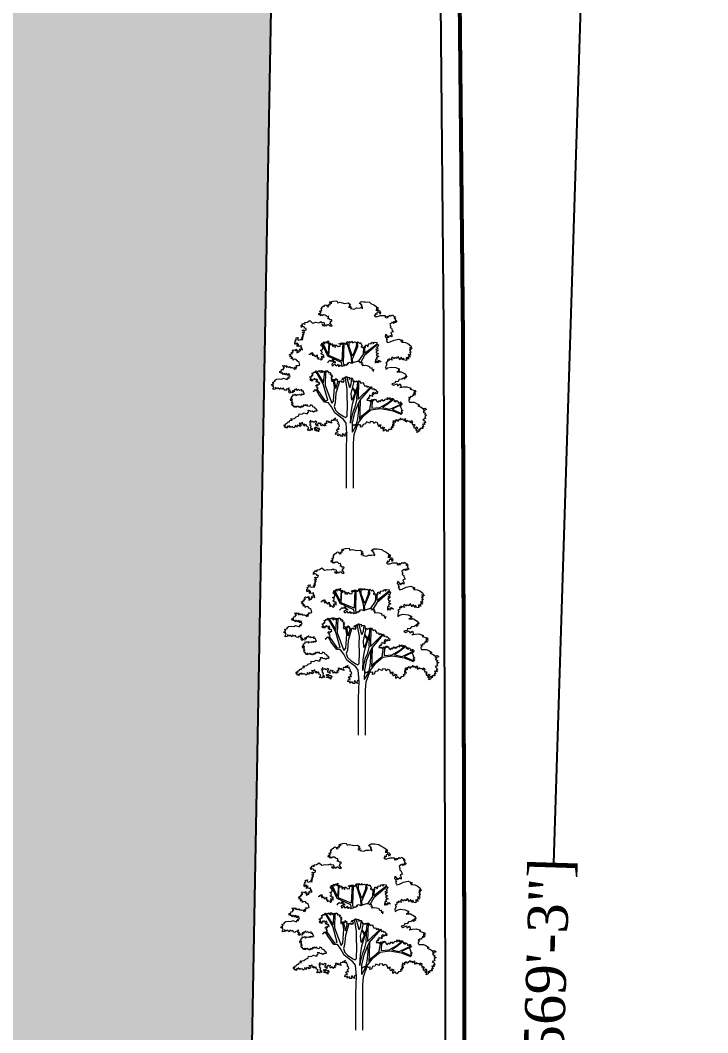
# Model space of a CAD drawing. Header units: metres. Extents: x 420822 to 421453, y 1458172 to 1458620.
# Drawn here: x 421357.55 to 421370.42, y 1458329.35 to 1458348.29 of the extents above; entities that cross this region are included whole.
import ezdxf

# ---------------------------------------------------------------- set-up
doc = ezdxf.new("R2010")
doc.units = ezdxf.units.M
doc.header["$MEASUREMENT"] = 0
doc.header["$PDMODE"] = 3
doc.header["$PDSIZE"] = 0.25
doc.layers.get('0').update_dxf_attribs({"linetype": 'CONTINUOUS'})
doc.layers.get('Defpoints').update_dxf_attribs({"linetype": 'CONTINUOUS'})
for name, color, linetype in [('BOUNDARY', 7, 'CONTINUOUS'), ('BUILDING', 230, 'CONTINUOUS'), ('DIM', 8, 'CONTINUOUS'), ('TREE', 3, 'CONTINUOUS')]:
    doc.layers.add(name, color=color, linetype=linetype)
doc.styles.add('ROMANTICITALIC', font='romantic.ttf')
doc.dimstyles.new('ROCKFORT', dxfattribs={"dimtxt": 0.75, "dimasz": 1, "dimexe": 0.3, "dimexo": 0.375, "dimgap": 0.1, "dimtad": 0, "dimdec": 3, "dimzin": 0, "dimdsep": 46, "dimtxsty": 'ROMANTICITALIC', "dimcen": 0.09, "dimclrd": 8, "dimclre": 8, "dimclrt": 5, "dimadec": 0, "dimazin": 0, "dimtfac": 1, "dimtdec": 3, "dimtofl": 0, "dimtmove": 1, "dimatfit": 2, "dimfxl": 1, "dimtolj": 1, "dimtzin": 0, "dimarcsym": 0})

# ---------------------------------------------------------------- blocks, each defined once
blk = doc.blocks.new('nt1')
at = {"lineweight": 9}
for p, q in [((-0.547, 4.56), (-0.515, 4.572)), ((-0.547, 4.54), (-0.547, 4.56)), ((-0.515, 4.572), (-0.492, 4.555)), ((-0.492, 4.555), (-0.478, 4.522)), ((-0.457, 4.567), (-0.401, 4.575)), ((-0.436, 4.532), (-0.457, 4.567)), ((-0.429, 4.597), (-0.366, 4.614)), ((-0.401, 4.575), (-0.429, 4.597)), ((-0.418, 4.635), (-0.327, 4.662)), ((-0.366, 4.614), (-0.418, 4.635)), ((-0.327, 4.662), (-0.236, 4.666)), ((-0.236, 4.666), (-0.218, 4.618)), ((-0.218, 4.618), (-0.158, 4.635)), ((-0.158, 4.635), (-0.046, 4.606)), ((-0.046, 4.606), (0.042, 4.618)), ((0.042, 4.618), (0.105, 4.575)), ((0.105, 4.575), (0.067, 4.55)), ((0.067, 4.55), (0.112, 4.532)), ((0.317, 4.604), (0.351, 4.636)), ((0.371, 4.594), (0.317, 4.604)), ((0.349, 4.577), (0.371, 4.594)), ((0.392, 4.549), (0.349, 4.577)), ((0.351, 4.636), (0.382, 4.653)), ((0.371, 4.54), (0.392, 4.549)), ((0.382, 4.653), (0.424, 4.648)), ((0.424, 4.648), (0.464, 4.648)), ((0.464, 4.648), (0.577, 4.636)), ((0.577, 4.636), (0.605, 4.606)), ((0.605, 4.606), (0.686, 4.571)), ((0.686, 4.571), (0.746, 4.524)), ((-0.686, 4.318), (-0.678, 4.365)), ((-0.644, 4.34), (-0.686, 4.318)), ((-0.678, 4.365), (-0.638, 4.367)), ((-0.66, 4.402), (-0.652, 4.429)), ((-0.642, 4.39), (-0.66, 4.402)), ((-0.652, 4.429), (-0.614, 4.424)), ((-0.644, 4.291), (-0.644, 4.34)), ((-0.614, 4.318), (-0.644, 4.291)), ((-0.638, 4.367), (-0.642, 4.39)), ((-0.634, 4.478), (-0.598, 4.495)), ((-0.624, 4.451), (-0.634, 4.478)), ((-0.624, 4.505), (-0.581, 4.537)), ((-0.598, 4.495), (-0.624, 4.505)), ((-0.614, 4.424), (-0.624, 4.451)), ((-0.603, 4.291), (-0.614, 4.318)), ((-0.573, 4.318), (-0.603, 4.291)), ((-0.581, 4.537), (-0.547, 4.54)), ((-0.529, 4.315), (-0.573, 4.318)), ((-0.499, 4.296), (-0.529, 4.315)), ((-0.492, 4.274), (-0.499, 4.296)), ((-0.478, 4.522), (-0.436, 4.532)), ((0.112, 4.532), (0.053, 4.511)), ((0.053, 4.511), (0.133, 4.494)), ((0.133, 4.494), (0.105, 4.481)), ((0.105, 4.481), (0.197, 4.464)), ((0.197, 4.464), (0.249, 4.494)), ((0.249, 4.494), (0.323, 4.49)), ((0.323, 4.49), (0.369, 4.503)), ((0.369, 4.503), (0.398, 4.473)), ((0.402, 4.51), (0.371, 4.54)), ((0.398, 4.473), (0.402, 4.51)), ((0.721, 4.308), (0.696, 4.305)), ((0.696, 4.305), (0.721, 4.279)), ((0.755, 4.33), (0.715, 4.343)), ((0.715, 4.343), (0.721, 4.308)), ((0.791, 4.455), (0.732, 4.439)), ((0.732, 4.439), (0.822, 4.426)), ((0.802, 4.486), (0.738, 4.477)), ((0.738, 4.477), (0.791, 4.455)), ((0.746, 4.524), (0.802, 4.486)), ((0.761, 4.37), (0.755, 4.33)), ((0.793, 4.397), (0.761, 4.37)), ((0.777, 4.279), (0.854, 4.305)), ((0.826, 4.37), (0.793, 4.397)), ((0.822, 4.426), (0.854, 4.378)), ((0.84, 4.339), (0.826, 4.37)), ((0.854, 4.378), (0.84, 4.339)), ((0.854, 4.305), (0.957, 4.305)), ((0.957, 4.305), (0.992, 4.279)), ((1.064, 4.286), (1.086, 4.313)), ((1.086, 4.313), (1.11, 4.293)), ((1.11, 4.293), (1.157, 4.32)), ((1.157, 4.32), (1.165, 4.298)), ((1.165, 4.298), (1.225, 4.259)), ((-1.127, 4.059), (-1.096, 4.066)), ((-1.122, 4.007), (-1.127, 4.059)), ((-1.1, 4.093), (-1.07, 4.108)), ((-1.096, 4.066), (-1.1, 4.093)), ((-1.07, 4.108), (-1.058, 4.084)), ((-1.058, 4.084), (-1.028, 4.103)), ((-1.034, 4.125), (-0.977, 4.138)), ((-1.028, 4.103), (-1.034, 4.125)), ((-0.977, 4.138), (-0.914, 4.18)), ((-0.914, 4.18), (-0.847, 4.116)), ((-0.847, 4.116), (-0.766, 4.134)), ((-0.766, 4.134), (-0.685, 4.124)), ((-0.685, 4.124), (-0.629, 4.155)), ((-0.629, 4.155), (-0.629, 4.124)), ((-0.629, 4.124), (-0.563, 4.134)), ((-0.555, 4.066), (-0.602, 4.076)), ((-0.602, 4.076), (-0.586, 4.054)), ((-0.586, 4.054), (-0.549, 4.044)), ((-0.563, 4.134), (-0.543, 4.089)), ((-0.543, 4.089), (-0.555, 4.066)), ((-0.549, 4.044), (-0.519, 4.066)), ((-0.519, 4.066), (-0.493, 4.044)), ((-0.493, 4.044), (-0.472, 4.076)), ((-0.448, 4.283), (-0.492, 4.274)), ((-0.472, 4.076), (-0.446, 4.076)), ((-0.462, 4.219), (-0.446, 4.251)), ((-0.422, 4.219), (-0.462, 4.219)), ((-0.446, 4.251), (-0.448, 4.283)), ((-0.446, 4.076), (-0.408, 4.047)), ((-0.412, 4.197), (-0.422, 4.219)), ((-0.418, 4.101), (-0.388, 4.138)), ((-0.378, 4.078), (-0.418, 4.101)), ((-0.371, 4.192), (-0.412, 4.197)), ((-0.408, 4.145), (-0.355, 4.167)), ((-0.388, 4.138), (-0.408, 4.145)), ((-0.408, 4.047), (-0.355, 4.042)), ((-0.355, 4.042), (-0.378, 4.078)), ((-0.355, 4.167), (-0.371, 4.192)), ((0.721, 4.279), (0.777, 4.279)), ((0.992, 4.279), (0.957, 4.263)), ((0.957, 4.263), (1.002, 4.249)), ((1.002, 4.249), (1.05, 4.264)), ((1.014, 4.281), (1.064, 4.286)), ((1.05, 4.264), (1.014, 4.281)), ((1.106, 4.108), (1.08, 4.099)), ((1.08, 4.099), (1.09, 4.059)), ((1.09, 4.059), (1.11, 4.044)), ((1.11, 4.044), (1.09, 4.022)), ((1.137, 4.135), (1.106, 4.108)), ((1.173, 4.108), (1.137, 4.135)), ((1.213, 4.118), (1.167, 4.143)), ((1.167, 4.143), (1.173, 4.108)), ((1.225, 4.259), (1.181, 4.244)), ((1.181, 4.244), (1.236, 4.224)), ((1.225, 4.135), (1.207, 4.158)), ((1.207, 4.158), (1.213, 4.118)), ((1.236, 4.224), (1.209, 4.202)), ((1.209, 4.202), (1.236, 4.18)), ((1.256, 4.14), (1.225, 4.135)), ((1.236, 4.18), (1.256, 4.14)), ((-1.102, 4.039), (-1.122, 4.007)), ((-1.106, 3.785), (-1.07, 3.79)), ((-1.064, 4.017), (-1.102, 4.039)), ((-1.1, 3.928), (-1.07, 3.946)), ((-1.058, 3.913), (-1.1, 3.928)), ((-1.054, 3.839), (-1.1, 3.884)), ((-1.1, 3.884), (-1.048, 3.881)), ((-1.094, 3.827), (-1.054, 3.839)), ((-1.07, 3.79), (-1.094, 3.827)), ((-1.07, 3.946), (-1.04, 3.933)), ((-1.044, 4.012), (-1.064, 4.017)), ((-1.048, 3.881), (-1.058, 3.913)), ((-1.044, 3.985), (-1.044, 4.012)), ((-1.001, 3.982), (-1.044, 3.985)), ((-1.04, 3.933), (-1.008, 3.95)), ((-1.008, 3.95), (-1.001, 3.982)), ((0.973, 3.833), (0.967, 3.783)), ((1, 3.825), (0.973, 3.833)), ((1.052, 3.749), (1, 3.825)), ((1.129, 3.771), (1.088, 3.81)), ((1.088, 3.81), (1.098, 3.778)), ((1.09, 4.022), (1.096, 4.005)), ((1.096, 4.005), (1.126, 3.988)), ((1.165, 3.892), (1.106, 3.879)), ((1.106, 3.879), (1.114, 3.852)), ((1.114, 3.852), (1.133, 3.82)), ((1.126, 3.988), (1.131, 3.961)), ((1.133, 3.82), (1.129, 3.771)), ((1.131, 3.961), (1.145, 3.929)), ((1.145, 3.929), (1.165, 3.892)), ((-1.29, 3.603), (-1.288, 3.647)), ((-1.274, 3.58), (-1.29, 3.603)), ((-1.288, 3.687), (-1.252, 3.692)), ((-1.264, 3.665), (-1.288, 3.687)), ((-1.288, 3.647), (-1.264, 3.665)), ((-1.262, 3.608), (-1.274, 3.58)), ((-1.216, 3.608), (-1.262, 3.608)), ((-1.254, 3.746), (-1.205, 3.751)), ((-1.252, 3.692), (-1.254, 3.746)), ((-1.238, 3.583), (-1.216, 3.608)), ((-1.189, 3.583), (-1.238, 3.583)), ((-1.226, 3.566), (-1.189, 3.583)), ((-1.226, 3.534), (-1.226, 3.566)), ((-1.208, 3.556), (-1.226, 3.534)), ((-1.205, 3.751), (-1.221, 3.709)), ((-1.221, 3.709), (-1.183, 3.692)), ((-1.175, 3.534), (-1.208, 3.556)), ((-1.183, 3.692), (-1.143, 3.707)), ((-1.127, 3.556), (-1.175, 3.534)), ((-1.143, 3.707), (-1.09, 3.701)), ((-1.137, 3.526), (-1.127, 3.556)), ((-1.09, 3.701), (-1.129, 3.746)), ((-1.129, 3.746), (-1.076, 3.746)), ((-1.076, 3.746), (-1.106, 3.785)), ((-0.634, 3.545), (-0.627, 3.568)), ((-0.6, 3.527), (-0.634, 3.545)), ((-0.627, 3.568), (-0.596, 3.613)), ((-0.462, 3.286), (-0.605, 3.597)), ((-0.596, 3.613), (-0.572, 3.618)), ((-0.454, 3.34), (-0.581, 3.605)), ((-0.572, 3.618), (-0.551, 3.647)), ((-0.551, 3.647), (-0.545, 3.597)), ((-0.545, 3.597), (-0.514, 3.654)), ((-0.514, 3.654), (-0.486, 3.613)), ((-0.486, 3.613), (-0.448, 3.672)), ((-0.448, 3.672), (-0.458, 3.602)), ((-0.458, 3.602), (-0.431, 3.602)), ((-0.435, 3.619), (-0.454, 3.34)), ((-0.435, 3.307), (-0.415, 3.604)), ((-0.431, 3.602), (-0.403, 3.618)), ((-0.403, 3.618), (-0.403, 3.568)), ((-0.403, 3.568), (-0.359, 3.584)), ((-0.359, 3.584), (-0.353, 3.607)), ((-0.353, 3.607), (-0.336, 3.522)), ((-0.336, 3.522), (-0.308, 3.579)), ((-0.308, 3.579), (-0.281, 3.509)), ((-0.281, 3.509), (-0.26, 3.574)), ((-0.26, 3.574), (-0.208, 3.532)), ((-0.208, 3.532), (-0.158, 3.538)), ((-0.186, 3.597), (-0.12, 3.618)), ((-0.149, 3.589), (-0.186, 3.597)), ((-0.158, 3.538), (-0.149, 3.589)), ((-0.122, 3.579), (-0.084, 3.625)), ((-0.12, 3.618), (-0.122, 3.579)), ((-0.09, 3.619), (-0.112, 3.168)), ((-0.084, 3.625), (-0.05, 3.613)), ((-0.071, 3.126), (-0.057, 3.604)), ((-0.05, 3.613), (-0.017, 3.584)), ((-0.017, 3.584), (0.011, 3.649)), ((0.011, 3.649), (0.039, 3.649)), ((0.127, 3.265), (0.013, 3.637)), ((0.039, 3.649), (0.05, 3.631)), ((0.05, 3.631), (0.077, 3.659)), ((0.065, 3.522), (0.065, 3.64)), ((0.077, 3.659), (0.102, 3.631)), ((0.102, 3.631), (0.147, 3.665)), ((0.147, 3.665), (0.153, 3.625)), ((0.153, 3.625), (0.215, 3.647)), ((0.215, 3.647), (0.246, 3.623)), ((0.252, 3.624), (0.241, 3.522)), ((0.246, 3.623), (0.283, 3.644)), ((0.285, 3.533), (0.276, 3.637)), ((0.283, 3.644), (0.324, 3.605)), ((0.324, 3.605), (0.352, 3.628)), ((0.352, 3.628), (0.394, 3.54)), ((0.394, 3.54), (0.363, 3.525)), ((0.452, 3.362), (0.767, 3.6)), ((0.783, 3.588), (0.452, 3.307)), ((0.479, 3.507), (0.477, 3.566)), ((0.477, 3.566), (0.511, 3.566)), ((0.511, 3.566), (0.532, 3.525)), ((0.532, 3.525), (0.555, 3.605)), ((0.555, 3.605), (0.615, 3.595)), ((0.615, 3.595), (0.619, 3.618)), ((0.619, 3.618), (0.65, 3.638)), ((0.65, 3.638), (0.671, 3.595)), ((0.671, 3.595), (0.701, 3.638)), ((0.701, 3.638), (0.76, 3.628)), ((0.76, 3.628), (0.76, 3.595)), ((0.76, 3.595), (0.799, 3.572)), ((0.799, 3.572), (0.777, 3.512)), ((0.967, 3.783), (1.004, 3.744)), ((1.004, 3.744), (0.988, 3.739)), ((0.988, 3.739), (1.019, 3.7)), ((1.019, 3.7), (0.988, 3.691)), ((0.988, 3.691), (1.027, 3.631)), ((1.027, 3.631), (1.09, 3.644)), ((1.098, 3.778), (1.052, 3.788)), ((1.052, 3.788), (1.052, 3.749)), ((1.09, 3.644), (1.188, 3.691)), ((1.188, 3.691), (1.307, 3.717)), ((1.307, 3.717), (1.406, 3.679)), ((1.406, 3.679), (1.353, 3.67)), ((1.353, 3.67), (1.406, 3.653)), ((1.406, 3.653), (1.371, 3.64)), ((1.371, 3.64), (1.473, 3.631)), ((1.473, 3.631), (1.529, 3.601)), ((1.529, 3.601), (1.607, 3.545)), ((1.607, 3.545), (1.635, 3.477)), ((-1.429, 3.319), (-1.347, 3.359)), ((-1.389, 3.309), (-1.429, 3.319)), ((-1.419, 3.27), (-1.389, 3.309)), ((-1.389, 3.364), (-1.321, 3.406)), ((-1.347, 3.359), (-1.389, 3.364)), ((-1.353, 3.418), (-1.327, 3.45)), ((-1.321, 3.406), (-1.353, 3.418)), ((-1.327, 3.45), (-1.288, 3.435)), ((-1.288, 3.435), (-1.244, 3.462)), ((-1.244, 3.462), (-1.258, 3.418)), ((-1.258, 3.418), (-1.216, 3.428)), ((-1.216, 3.428), (-1.238, 3.373)), ((-1.238, 3.373), (-1.175, 3.395)), ((-1.139, 3.433), (-1.175, 3.462)), ((-1.175, 3.462), (-1.113, 3.457)), ((-1.175, 3.395), (-1.169, 3.433)), ((-1.169, 3.433), (-1.139, 3.433)), ((-1.117, 3.526), (-1.137, 3.526)), ((-1.133, 3.489), (-1.117, 3.526)), ((-1.1, 3.489), (-1.133, 3.489)), ((-1.113, 3.457), (-1.092, 3.44)), ((-1.092, 3.44), (-1.1, 3.489)), ((-0.941, 3.341), (-0.907, 3.334)), ((-0.907, 3.334), (-0.896, 3.367)), ((-0.896, 3.367), (-0.873, 3.346)), ((-0.873, 3.346), (-0.856, 3.391)), ((-0.837, 3.352), (-0.858, 3.313)), ((-0.858, 3.313), (-0.824, 3.308)), ((-0.856, 3.391), (-0.837, 3.352)), ((-0.824, 3.308), (-0.807, 3.334)), ((-0.807, 3.334), (-0.79, 3.285)), ((-0.79, 3.285), (-0.769, 3.282)), ((-0.769, 3.282), (-0.731, 3.323)), ((-0.731, 3.323), (-0.727, 3.282)), ((-0.648, 3.434), (-0.6, 3.452)), ((-0.611, 3.414), (-0.648, 3.434)), ((-0.638, 3.357), (-0.607, 3.373)), ((-0.6, 3.323), (-0.638, 3.357)), ((-0.607, 3.373), (-0.611, 3.414)), ((-0.59, 3.481), (-0.6, 3.527)), ((-0.6, 3.452), (-0.59, 3.481)), ((-0.562, 3.318), (-0.6, 3.323)), ((-0.562, 3.248), (-0.562, 3.318)), ((-0.12, 3.128), (-0.462, 3.286)), ((-0.112, 3.168), (-0.435, 3.307)), ((0.153, 3.286), (0.065, 3.522)), ((0.149, 3.22), (0.285, 3.533)), ((0.241, 3.522), (0.153, 3.286)), ((0.297, 3.151), (0.426, 3.34)), ((0.452, 3.307), (0.35, 3.126)), ((0.363, 3.525), (0.422, 3.497)), ((0.422, 3.497), (0.445, 3.53)), ((0.426, 3.34), (0.436, 3.517)), ((0.445, 3.53), (0.479, 3.507)), ((0.455, 3.517), (0.452, 3.362)), ((0.786, 3.473), (0.727, 3.455)), ((0.727, 3.455), (0.788, 3.434)), ((0.788, 3.434), (0.731, 3.398)), ((0.731, 3.398), (0.758, 3.364)), ((0.799, 3.357), (0.743, 3.326)), ((0.743, 3.326), (0.76, 3.305)), ((0.777, 3.512), (0.747, 3.512)), ((0.747, 3.512), (0.786, 3.473)), ((0.758, 3.364), (0.799, 3.357)), ((0.76, 3.305), (0.809, 3.282)), ((1.599, 3.313), (1.543, 3.331)), ((1.543, 3.331), (1.592, 3.267)), ((1.61, 3.447), (1.572, 3.455)), ((1.572, 3.455), (1.61, 3.378)), ((1.61, 3.378), (1.578, 3.387)), ((1.578, 3.387), (1.599, 3.313)), ((1.635, 3.477), (1.582, 3.503)), ((1.582, 3.503), (1.61, 3.447)), ((-1.595, 3.045), (-1.547, 3.058)), ((-1.569, 3.036), (-1.595, 3.045)), ((-1.547, 2.996), (-1.569, 3.036)), ((-1.547, 3.058), (-1.52, 3.031)), ((-1.52, 3.031), (-1.496, 3.055)), ((-1.496, 3.055), (-1.496, 3.008)), ((-1.363, 3.28), (-1.419, 3.27)), ((-1.379, 3.223), (-1.363, 3.28)), ((-1.337, 3.245), (-1.379, 3.223)), ((-1.331, 3.186), (-1.337, 3.245)), ((-1.311, 3.206), (-1.331, 3.186)), ((-1.262, 3.213), (-1.311, 3.206)), ((-1.232, 3.174), (-1.262, 3.213)), ((-1.24, 3.023), (-1.25, 3.055)), ((-1.25, 3.055), (-1.199, 3.053)), ((-1.179, 3.134), (-1.232, 3.174)), ((-1.199, 3.053), (-1.165, 3.065)), ((-1.165, 3.065), (-1.179, 3.134)), ((-0.727, 3.282), (-0.735, 3.256)), ((-0.735, 3.256), (-0.693, 3.253)), ((-0.693, 3.253), (-0.714, 3.215)), ((-0.714, 3.215), (-0.655, 3.225)), ((-0.655, 3.225), (-0.632, 3.187)), ((-0.634, 3.248), (-0.6, 3.256)), ((-0.6, 3.22), (-0.634, 3.248)), ((-0.632, 3.187), (-0.6, 3.22)), ((-0.6, 3.256), (-0.627, 3.282)), ((-0.627, 3.282), (-0.579, 3.282)), ((-0.579, 3.282), (-0.562, 3.248)), ((-0.454, 3.146), (-0.475, 3.118)), ((-0.418, 3.179), (-0.454, 3.146)), ((-0.384, 3.159), (-0.418, 3.179)), ((-0.348, 3.202), (-0.384, 3.159)), ((-0.359, 3.179), (-0.308, 3.182)), ((-0.327, 3.159), (-0.359, 3.179)), ((-0.357, 3.1), (-0.32, 3.127)), ((-0.346, 3.043), (-0.357, 3.1)), ((-0.308, 3.182), (-0.348, 3.202)), ((-0.293, 3.094), (-0.346, 3.043)), ((-0.261, 3.136), (-0.327, 3.159)), ((-0.32, 3.127), (-0.261, 3.136)), ((-0.255, 3.043), (-0.293, 3.094)), ((-0.206, 3.089), (-0.255, 3.043)), ((-0.19, 3.027), (-0.206, 3.089)), ((-0.173, 3.061), (-0.19, 3.027)), ((-0.111, 3.032), (-0.173, 3.061)), ((-0.103, 3.036), (-0.12, 3.128)), ((-0.058, 3.05), (-0.111, 3.032)), ((-0.057, 3.058), (-0.071, 3.126)), ((-0.035, 3.081), (-0.058, 3.05)), ((-0.012, 3.06), (-0.035, 3.081)), ((0.027, 3.085), (-0.012, 3.06)), ((0.048, 3.102), (0.009, 3.093)), ((0.009, 3.093), (0.027, 3.085)), ((0.072, 3.129), (0.017, 3.11)), ((0.017, 3.11), (0.048, 3.102)), ((0.136, 3.106), (0.072, 3.129)), ((0.137, 3.107), (0.127, 3.265)), ((0.162, 3.121), (0.136, 3.106)), ((0.161, 3.122), (0.149, 3.22)), ((0.213, 3.138), (0.162, 3.121)), ((0.267, 3.153), (0.213, 3.138)), ((0.303, 3.157), (0.267, 3.153)), ((0.333, 3.145), (0.303, 3.157)), ((0.349, 3.125), (0.333, 3.145)), ((0.39, 3.134), (0.349, 3.125)), ((0.37, 3.093), (0.403, 3.106)), ((0.416, 3.085), (0.37, 3.093)), ((0.403, 3.106), (0.39, 3.134)), ((0.402, 3.046), (0.416, 3.085)), ((0.464, 3.057), (0.402, 3.046)), ((0.514, 3.046), (0.464, 3.057)), ((0.58, 3.027), (0.514, 3.046)), ((0.722, 3.202), (0.72, 3.132)), ((0.72, 3.132), (0.739, 3.132)), ((0.775, 3.212), (0.722, 3.202)), ((0.739, 3.132), (0.765, 3.174)), ((0.758, 3.264), (0.743, 3.235)), ((0.743, 3.235), (0.775, 3.212)), ((0.809, 3.282), (0.758, 3.264)), ((0.765, 3.174), (0.786, 3.119)), ((0.786, 3.119), (0.797, 3.189)), ((0.797, 3.189), (0.815, 3.142)), ((0.815, 3.142), (0.824, 3.184)), ((0.824, 3.184), (0.868, 3.142)), ((0.989, 3.051), (0.977, 3.011)), ((1.026, 3.147), (0.983, 3.123)), ((0.983, 3.123), (1.005, 3.096)), ((1.005, 3.096), (0.989, 3.051)), ((1.068, 3.179), (1.022, 3.194)), ((1.022, 3.194), (1.026, 3.147)), ((1.151, 3.189), (1.058, 3.221)), ((1.058, 3.221), (1.068, 3.179)), ((1.141, 3.261), (1.118, 3.221)), ((1.118, 3.221), (1.151, 3.189)), ((1.187, 3.224), (1.141, 3.261)), ((1.207, 3.256), (1.187, 3.224)), ((1.256, 3.228), (1.207, 3.256)), ((1.26, 3.27), (1.256, 3.228)), ((1.286, 3.248), (1.26, 3.27)), ((1.288, 3.283), (1.286, 3.248)), ((1.339, 3.201), (1.288, 3.283)), ((1.365, 3.261), (1.339, 3.201)), ((1.411, 3.189), (1.365, 3.261)), ((1.421, 3.243), (1.411, 3.189)), ((1.448, 3.189), (1.421, 3.243)), ((1.498, 3.179), (1.448, 3.189)), ((1.51, 3.261), (1.494, 3.238)), ((1.494, 3.238), (1.498, 3.179)), ((1.547, 3.211), (1.51, 3.261)), ((1.592, 3.267), (1.543, 3.275)), ((1.543, 3.275), (1.547, 3.211)), ((-1.662, 2.87), (-1.658, 2.91)), ((-1.625, 2.902), (-1.662, 2.87)), ((-1.658, 2.91), (-1.611, 2.929)), ((-1.621, 2.855), (-1.625, 2.902)), ((-1.621, 2.954), (-1.569, 2.959)), ((-1.611, 2.929), (-1.621, 2.954)), ((-1.583, 2.875), (-1.621, 2.855)), ((-1.583, 2.833), (-1.583, 2.875)), ((-1.536, 2.86), (-1.583, 2.833)), ((-1.569, 2.959), (-1.573, 3.001)), ((-1.573, 3.001), (-1.547, 2.996)), ((-1.527, 2.821), (-1.536, 2.86)), ((-1.5, 2.86), (-1.527, 2.821)), ((-1.476, 2.843), (-1.5, 2.86)), ((-1.496, 3.008), (-1.468, 3.028)), ((-1.468, 2.806), (-1.476, 2.843)), ((-1.468, 3.028), (-1.448, 3.003)), ((-1.444, 2.848), (-1.468, 2.806)), ((-1.448, 3.003), (-1.421, 3.031)), ((-1.411, 2.833), (-1.444, 2.848)), ((-1.442, 2.772), (-1.405, 2.779)), ((-1.421, 3.031), (-1.405, 3.003)), ((-1.421, 2.811), (-1.411, 2.833)), ((-1.405, 2.779), (-1.421, 2.811)), ((-1.405, 3.003), (-1.351, 3.003)), ((-1.351, 3.003), (-1.316, 2.986)), ((-1.316, 2.986), (-1.298, 2.959)), ((-1.298, 2.959), (-1.272, 2.981)), ((-1.292, 3.013), (-1.24, 3.023)), ((-1.246, 2.979), (-1.292, 3.013)), ((-1.272, 2.981), (-1.246, 2.979)), ((-0.873, 2.776), (-0.863, 2.815)), ((-0.863, 2.863), (-0.819, 2.875)), ((-0.841, 2.834), (-0.863, 2.863)), ((-0.863, 2.815), (-0.839, 2.794)), ((-0.839, 2.794), (-0.841, 2.834)), ((-0.819, 2.875), (-0.813, 2.896)), ((-0.813, 2.896), (-0.79, 2.872)), ((-0.79, 2.872), (-0.757, 2.919)), ((-0.576, 2.599), (-0.761, 2.917)), ((-0.757, 2.919), (-0.719, 2.904)), ((-0.745, 2.911), (-0.568, 2.62)), ((-0.719, 2.904), (-0.668, 2.933)), ((-0.668, 2.933), (-0.668, 2.896)), ((-0.668, 2.896), (-0.646, 2.909)), ((-0.646, 2.909), (-0.629, 2.875)), ((-0.625, 2.914), (-0.64, 2.933)), ((-0.64, 2.933), (-0.601, 2.933)), ((-0.629, 2.875), (-0.625, 2.914)), ((-0.601, 2.933), (-0.586, 2.881)), ((-0.586, 2.881), (-0.576, 2.914)), ((-0.576, 2.914), (-0.541, 2.909)), ((-0.568, 2.62), (-0.541, 2.911)), ((-0.541, 2.909), (-0.518, 2.919)), ((-0.52, 2.917), (-0.532, 2.556)), ((-0.518, 2.919), (-0.49, 2.896)), ((-0.49, 2.896), (-0.481, 2.928)), ((-0.481, 2.928), (-0.452, 2.909)), ((-0.452, 2.909), (-0.452, 2.872)), ((-0.452, 2.872), (-0.413, 2.891)), ((-0.413, 2.891), (-0.409, 2.852)), ((-0.381, 2.868), (-0.413, 2.834)), ((-0.413, 2.834), (-0.353, 2.821)), ((-0.409, 2.852), (-0.381, 2.868)), ((-0.349, 2.786), (-0.385, 2.739)), ((-0.353, 2.821), (-0.381, 2.786)), ((-0.381, 2.786), (-0.349, 2.786)), ((-0.03, 2.739), (0.004, 2.792)), ((0.004, 2.792), (0.022, 2.752)), ((0.6, 2.98), (0.58, 3.027)), ((0.642, 2.998), (0.6, 2.98)), ((0.652, 2.933), (0.642, 2.998)), ((0.684, 2.962), (0.652, 2.933)), ((0.676, 2.905), (0.684, 2.962)), ((0.977, 3.011), (0.979, 2.962)), ((0.979, 2.962), (1.023, 2.996)), ((1.023, 2.996), (1.114, 3.017)), ((1.114, 3.017), (1.234, 3.004)), ((1.234, 3.004), (1.325, 2.965)), ((1.325, 2.927), (1.258, 2.901)), ((1.258, 2.901), (1.367, 2.901)), ((1.325, 2.965), (1.287, 2.949)), ((1.287, 2.949), (1.325, 2.927)), ((1.367, 2.901), (1.462, 2.845)), ((1.462, 2.845), (1.508, 2.777)), ((1.508, 2.777), (1.462, 2.785)), ((1.462, 2.785), (1.487, 2.738)), ((-1.874, 2.562), (-1.831, 2.604)), ((-1.817, 2.567), (-1.874, 2.562)), ((-1.846, 2.635), (-1.776, 2.664)), ((-1.813, 2.626), (-1.846, 2.635)), ((-1.837, 2.535), (-1.817, 2.567)), ((-1.807, 2.528), (-1.837, 2.535)), ((-1.831, 2.604), (-1.813, 2.626)), ((-1.827, 2.481), (-1.807, 2.528)), ((-1.793, 2.682), (-1.744, 2.712)), ((-1.776, 2.664), (-1.793, 2.682)), ((-1.744, 2.712), (-1.667, 2.72)), ((-1.667, 2.72), (-1.617, 2.712)), ((-1.617, 2.712), (-1.572, 2.738)), ((-1.572, 2.738), (-1.526, 2.72)), ((-1.526, 2.72), (-1.476, 2.703)), ((-1.476, 2.703), (-1.464, 2.755)), ((-1.464, 2.755), (-1.432, 2.727)), ((-1.432, 2.727), (-1.442, 2.772)), ((-0.877, 2.739), (-0.918, 2.776)), ((-0.918, 2.776), (-0.873, 2.776)), ((-0.908, 2.71), (-0.877, 2.739)), ((-0.89, 2.672), (-0.908, 2.71)), ((-0.877, 2.713), (-0.89, 2.672)), ((-0.846, 2.666), (-0.877, 2.713)), ((-0.835, 2.719), (-0.846, 2.666)), ((-0.807, 2.705), (-0.835, 2.719)), ((-0.79, 2.742), (-0.807, 2.705)), ((-0.783, 2.695), (-0.79, 2.742)), ((-0.734, 2.719), (-0.783, 2.695)), ((-0.768, 2.546), (-0.73, 2.585)), ((-0.726, 2.541), (-0.768, 2.546)), ((-0.753, 2.643), (-0.741, 2.695)), ((-0.717, 2.661), (-0.753, 2.643)), ((-0.741, 2.695), (-0.717, 2.69)), ((-0.736, 2.506), (-0.726, 2.541)), ((-0.717, 2.69), (-0.734, 2.719)), ((-0.73, 2.585), (-0.706, 2.557)), ((-0.717, 2.63), (-0.717, 2.661)), ((-0.679, 2.635), (-0.717, 2.63)), ((-0.706, 2.557), (-0.698, 2.601)), ((-0.698, 2.601), (-0.663, 2.59)), ((-0.663, 2.59), (-0.679, 2.635)), ((-0.462, 2.191), (-0.576, 2.599)), ((-0.532, 2.556), (-0.365, 2.116)), ((-0.385, 2.739), (-0.353, 2.724)), ((-0.353, 2.724), (-0.381, 2.69)), ((-0.381, 2.69), (-0.366, 2.653)), ((-0.366, 2.653), (-0.336, 2.682)), ((-0.336, 2.682), (-0.323, 2.705)), ((-0.295, 2.524), (-0.328, 2.704)), ((-0.323, 2.705), (-0.293, 2.705)), ((-0.312, 2.71), (-0.26, 2.481)), ((-0.293, 2.705), (-0.261, 2.682)), ((-0.261, 2.682), (-0.265, 2.734)), ((-0.265, 2.734), (-0.223, 2.701)), ((-0.26, 2.481), (-0.204, 2.663)), ((-0.172, 2.651), (-0.26, 2.363)), ((-0.223, 2.701), (-0.229, 2.653)), ((-0.229, 2.653), (-0.19, 2.661)), ((-0.19, 2.661), (-0.167, 2.648)), ((-0.167, 2.648), (-0.145, 2.682)), ((-0.145, 2.682), (-0.128, 2.659)), ((-0.128, 2.659), (-0.118, 2.643)), ((-0.118, 2.643), (-0.09, 2.661)), ((-0.107, 2.705), (-0.09, 2.747)), ((-0.079, 2.701), (-0.107, 2.705)), ((-0.09, 2.747), (-0.062, 2.729)), ((-0.09, 2.661), (-0.068, 2.643)), ((-0.056, 2.677), (-0.079, 2.701)), ((-0.068, 2.643), (-0.056, 2.677)), ((-0.062, 2.729), (-0.034, 2.763)), ((-0.034, 2.763), (-0.03, 2.739)), ((-0.018, 2.689), (-0.032, 2.74)), ((0.022, 2.461), (-0.018, 2.689)), ((0.082, 2.502), (0.016, 2.751)), ((0.022, 2.752), (0.066, 2.768)), ((0.066, 2.768), (0.077, 2.71)), ((0.077, 2.71), (0.093, 2.747)), ((0.114, 2.593), (0.082, 2.502)), ((0.093, 2.747), (0.137, 2.742)), ((0.129, 2.74), (0.114, 2.593)), ((0.12, 2.356), (0.182, 2.625)), ((0.137, 2.742), (0.155, 2.713)), ((0.155, 2.713), (0.165, 2.661)), ((0.165, 2.661), (0.193, 2.672)), ((0.182, 2.625), (0.19, 2.673)), ((0.193, 2.672), (0.215, 2.648)), ((0.215, 2.648), (0.257, 2.672)), ((0.224, 2.406), (0.285, 2.545)), ((0.257, 2.672), (0.279, 2.641)), ((0.261, 2.221), (0.283, 2.668)), ((0.279, 2.641), (0.291, 2.677)), ((0.291, 2.677), (0.324, 2.672)), ((0.305, 2.678), (0.294, 2.213)), ((0.324, 2.672), (0.362, 2.612)), ((0.362, 2.612), (0.407, 2.63)), ((0.407, 2.63), (0.431, 2.59)), ((0.431, 2.59), (0.452, 2.546)), ((0.452, 2.546), (0.497, 2.552)), ((0.497, 2.552), (0.506, 2.512)), ((0.506, 2.512), (0.546, 2.539)), ((0.546, 2.539), (0.568, 2.512)), ((1.211, 2.612), (1.129, 2.595)), ((1.129, 2.595), (1.171, 2.563)), ((1.171, 2.563), (1.264, 2.602)), ((1.224, 2.661), (1.211, 2.612)), ((1.28, 2.652), (1.224, 2.661)), ((1.264, 2.602), (1.276, 2.553)), ((1.276, 2.553), (1.343, 2.6)), ((1.319, 2.706), (1.28, 2.652)), ((1.385, 2.716), (1.319, 2.706)), ((1.343, 2.6), (1.369, 2.523)), ((1.421, 2.743), (1.385, 2.716)), ((1.413, 2.52), (1.504, 2.528)), ((1.452, 2.712), (1.421, 2.743)), ((1.487, 2.738), (1.441, 2.76)), ((1.441, 2.76), (1.452, 2.712)), ((1.504, 2.528), (1.617, 2.493)), ((-1.831, 2.456), (-1.827, 2.481)), ((-1.781, 2.464), (-1.831, 2.456)), ((-1.775, 2.508), (-1.781, 2.464)), ((-1.734, 2.473), (-1.775, 2.508)), ((-1.712, 2.496), (-1.734, 2.473)), ((-1.662, 2.459), (-1.712, 2.496)), ((-1.645, 2.5), (-1.662, 2.459)), ((-1.611, 2.469), (-1.645, 2.5)), ((-1.573, 2.491), (-1.611, 2.469)), ((-1.553, 2.446), (-1.573, 2.491)), ((-1.516, 2.436), (-1.553, 2.446)), ((-1.49, 2.476), (-1.516, 2.436)), ((-1.454, 2.464), (-1.49, 2.476)), ((-1.438, 2.503), (-1.454, 2.464)), ((-1.444, 2.481), (-1.424, 2.486)), ((-1.444, 2.441), (-1.444, 2.481)), ((-1.407, 2.441), (-1.444, 2.441)), ((-1.424, 2.486), (-1.438, 2.503)), ((-1.434, 2.409), (-1.407, 2.441)), ((-1.424, 2.377), (-1.434, 2.409)), ((-1.407, 2.365), (-1.424, 2.377)), ((-1.395, 2.414), (-1.407, 2.365)), ((-1.369, 2.382), (-1.395, 2.414)), ((-1.381, 2.271), (-1.335, 2.296)), ((-1.339, 2.372), (-1.369, 2.382)), ((-1.333, 2.441), (-1.345, 2.397)), ((-1.345, 2.397), (-1.339, 2.372)), ((-1.335, 2.296), (-1.335, 2.328)), ((-1.335, 2.328), (-1.307, 2.321)), ((-1.307, 2.397), (-1.333, 2.441)), ((-1.296, 2.458), (-1.307, 2.397)), ((-1.307, 2.321), (-1.276, 2.338)), ((-1.28, 2.446), (-1.296, 2.458)), ((-1.244, 2.481), (-1.28, 2.446)), ((-1.276, 2.338), (-1.252, 2.301)), ((-1.252, 2.301), (-1.224, 2.333)), ((-1.236, 2.436), (-1.244, 2.481)), ((-1.193, 2.458), (-1.236, 2.436)), ((-1.224, 2.333), (-1.183, 2.321)), ((-1.171, 2.431), (-1.193, 2.458)), ((-1.183, 2.321), (-1.157, 2.343)), ((-1.109, 2.458), (-1.171, 2.431)), ((-1.157, 2.343), (-1.135, 2.311)), ((-1.135, 2.311), (-1.111, 2.35)), ((-1.115, 2.414), (-1.109, 2.458)), ((-1.074, 2.414), (-1.115, 2.414)), ((-1.111, 2.35), (-1.084, 2.333)), ((-1.084, 2.333), (-1.046, 2.355)), ((-1.068, 2.382), (-1.074, 2.414)), ((-1.046, 2.355), (-1.068, 2.382)), ((-0.824, 2.413), (-0.796, 2.426)), ((-0.811, 2.389), (-0.824, 2.413)), ((-0.796, 2.426), (-0.786, 2.455)), ((-0.786, 2.455), (-0.753, 2.426)), ((-0.753, 2.426), (-0.723, 2.475)), ((-0.747, 2.419), (-0.747, 2.419)), ((-0.692, 2.335), (-0.745, 2.441)), ((-0.706, 2.493), (-0.736, 2.506)), ((-0.731, 2.46), (-0.532, 2.17)), ((-0.723, 2.475), (-0.706, 2.493)), ((-0.544, 2.142), (-0.692, 2.335)), ((-0.321, 2.17), (-0.295, 2.524)), ((-0.26, 2.363), (-0.278, 2.127)), ((0.016, 2.273), (0.022, 2.461)), ((0.134, 2.192), (0.12, 2.356)), ((0.147, 2.484), (0.195, 2.421)), ((0.15, 2.094), (0.216, 2.324)), ((0.153, 2.503), (0.224, 2.406)), ((0.208, 2.363), (0.171, 2.268)), ((0.195, 2.421), (0.195, 2.417)), ((0.195, 2.417), (0.208, 2.363)), ((0.216, 2.324), (0.278, 2.504)), ((0.294, 2.213), (0.606, 2.522)), ((0.337, 2.185), (0.615, 2.509)), ((0.568, 2.512), (0.619, 2.523)), ((0.578, 2.313), (0.574, 2.266)), ((0.662, 2.284), (0.578, 2.313)), ((0.619, 2.523), (0.63, 2.499)), ((0.63, 2.499), (0.623, 2.486)), ((0.623, 2.486), (0.64, 2.465)), ((0.679, 2.332), (0.634, 2.319)), ((0.634, 2.319), (0.662, 2.284)), ((0.677, 2.39), (0.638, 2.355)), ((0.638, 2.355), (0.679, 2.332)), ((0.64, 2.465), (0.683, 2.481)), ((0.707, 2.342), (0.677, 2.39)), ((0.683, 2.481), (0.685, 2.457)), ((0.685, 2.457), (0.733, 2.457)), ((0.726, 2.379), (0.707, 2.342)), ((0.769, 2.353), (0.726, 2.379)), ((0.733, 2.457), (0.747, 2.413)), ((0.747, 2.413), (0.778, 2.405)), ((0.778, 2.405), (0.769, 2.353)), ((1.369, 2.523), (1.333, 2.504)), ((1.333, 2.504), (1.413, 2.52)), ((1.617, 2.493), (1.589, 2.468)), ((1.589, 2.468), (1.715, 2.429)), ((1.639, 2.274), (1.593, 2.284)), ((1.593, 2.284), (1.593, 2.242)), ((1.68, 2.311), (1.629, 2.289)), ((1.629, 2.289), (1.639, 2.274)), ((1.68, 2.338), (1.656, 2.333)), ((1.656, 2.333), (1.68, 2.311)), ((1.733, 2.369), (1.677, 2.369)), ((1.677, 2.369), (1.722, 2.326)), ((1.74, 2.408), (1.68, 2.399)), ((1.68, 2.399), (1.733, 2.369)), ((1.722, 2.326), (1.68, 2.338)), ((1.715, 2.429), (1.74, 2.408)), ((-1.397, 2.217), (-1.365, 2.252)), ((-1.387, 2.175), (-1.397, 2.217)), ((-1.375, 2.207), (-1.387, 2.175)), ((-1.365, 2.252), (-1.381, 2.271)), ((-1.377, 2.121), (-1.345, 2.16)), ((-1.329, 2.116), (-1.377, 2.121)), ((-1.345, 2.217), (-1.375, 2.207)), ((-1.369, 2.175), (-1.345, 2.217)), ((-1.345, 2.16), (-1.369, 2.175)), ((-1.365, 2.094), (-1.329, 2.116)), ((-1.351, 2.062), (-1.365, 2.094)), ((-1.325, 2.057), (-1.351, 2.062)), ((-1.313, 2.017), (-1.325, 2.057)), ((-1.276, 2.052), (-1.313, 2.017)), ((-1.27, 2.007), (-1.276, 2.052)), ((-1.244, 2.044), (-1.27, 2.007)), ((-1.226, 2.022), (-1.244, 2.044)), ((-1.204, 2.049), (-1.226, 2.022)), ((-1.187, 2.007), (-1.204, 2.049)), ((-1.161, 2.03), (-1.187, 2.007)), ((-1.137, 2.002), (-1.161, 2.03)), ((-1.119, 2.049), (-1.137, 2.002)), ((-1.088, 2.017), (-1.119, 2.049)), ((-1.074, 2.074), (-1.088, 2.017)), ((-1.058, 2.052), (-1.074, 2.074)), ((-1.016, 2.074), (-1.058, 2.052)), ((-1.01, 2.049), (-1.016, 2.074)), ((-0.973, 2.072), (-1.01, 2.049)), ((-0.969, 2.044), (-0.973, 2.072)), ((-0.973, 2.072), (-0.973, 2.072)), ((-0.915, 2.03), (-0.969, 2.044)), ((-0.897, 2.072), (-0.915, 2.03)), ((-0.846, 2.057), (-0.897, 2.072)), ((-0.836, 2.025), (-0.846, 2.057)), ((-0.79, 2.007), (-0.836, 2.025)), ((-0.448, 2.129), (-0.544, 2.142)), ((-0.532, 2.17), (-0.462, 2.191)), ((-0.369, 2.025), (-0.448, 2.129)), ((-0.292, 1.872), (-0.369, 2.025)), ((-0.365, 2.116), (-0.321, 2.17)), ((-0.278, 2.127), (-0.306, 2.037)), ((-0.306, 2.037), (-0.275, 1.944)), ((0.015, 1.79), (0.024, 2.084)), ((0.024, 2.084), (0.016, 2.273)), ((0.119, 1.883), (0.15, 2.094)), ((0.171, 2.268), (0.134, 2.192)), ((0.15, 2.094), (0.15, 2.094)), ((0.206, 1.88), (0.29, 2.09)), ((0.261, 2.221), (0.211, 2.02)), ((0.29, 2.09), (0.337, 2.185)), ((0.31, 1.954), (0.311, 2.133)), ((0.341, 2.186), (0.332, 1.89)), ((0.343, 2.078), (0.343, 2.078)), ((0.523, 2.228), (0.506, 2.193)), ((0.506, 2.193), (0.583, 2.186)), ((0.568, 2.228), (0.523, 2.228)), ((0.574, 2.266), (0.544, 2.261)), ((0.544, 2.261), (0.568, 2.228)), ((0.616, 2.142), (0.578, 2.177)), ((0.583, 2.186), (0.607, 2.181)), ((0.586, 1.969), (0.623, 2.196)), ((0.607, 2.181), (0.632, 2.209)), ((0.632, 2.209), (0.671, 2.17)), ((0.645, 2.196), (0.636, 1.988)), ((0.671, 2.17), (0.69, 2.228)), ((0.69, 2.228), (0.711, 2.193)), ((0.711, 2.193), (0.737, 2.219)), ((0.737, 2.219), (0.76, 2.157)), ((0.76, 2.157), (0.793, 2.141)), ((0.793, 2.141), (0.81, 2.181)), ((0.81, 2.181), (0.84, 2.146)), ((0.83, 2.009), (1.024, 2.116)), ((0.84, 2.146), (0.887, 2.204)), ((0.887, 2.204), (0.914, 2.168)), ((1.015, 2.084), (0.9, 2.009)), ((0.914, 2.168), (0.936, 2.199)), ((0.936, 2.199), (0.945, 2.175)), ((0.945, 2.175), (0.981, 2.222)), ((0.981, 2.222), (1.03, 2.209)), ((1.182, 2.212), (1.015, 2.084)), ((1.03, 2.209), (1.024, 2.256)), ((1.024, 2.256), (1.073, 2.219)), ((1.024, 2.116), (1.164, 2.229)), ((1.073, 2.219), (1.079, 2.256)), ((1.079, 2.256), (1.094, 2.204)), ((1.085, 1.966), (1.381, 2.103)), ((1.094, 2.204), (1.131, 2.237)), ((1.131, 2.237), (1.161, 2.233)), ((1.375, 2.08), (1.138, 1.966)), ((1.161, 2.233), (1.185, 2.204)), ((1.185, 2.204), (1.191, 2.162)), ((1.191, 2.162), (1.227, 2.186)), ((1.227, 2.186), (1.227, 2.139)), ((1.227, 2.139), (1.261, 2.181)), ((1.261, 2.181), (1.294, 2.146)), ((1.294, 2.146), (1.289, 2.115)), ((1.289, 2.115), (1.362, 2.146)), ((1.362, 2.146), (1.33, 2.099)), ((1.33, 2.099), (1.388, 2.11)), ((1.368, 2.07), (1.33, 2.05)), ((1.33, 2.05), (1.356, 2.015)), ((1.388, 2.11), (1.368, 2.07)), ((1.577, 2.203), (1.549, 2.193)), ((1.549, 2.193), (1.571, 2.141)), ((1.593, 2.242), (1.555, 2.257)), ((1.555, 2.257), (1.577, 2.203)), ((1.571, 2.141), (1.687, 2.142)), ((1.687, 2.142), (1.751, 2.112)), ((1.751, 2.112), (1.824, 2.065)), ((1.824, 2.065), (1.778, 2.052)), ((1.778, 2.052), (1.845, 2.026)), ((1.845, 2.026), (1.912, 1.981)), ((-1.294, 1.738), (-1.256, 1.777)), ((-1.256, 1.777), (-1.185, 1.802)), ((-1.185, 1.802), (-1.178, 1.849)), ((-1.178, 1.849), (-1.115, 1.841)), ((-1.115, 1.841), (-1.055, 1.876)), ((-1.055, 1.876), (-1.01, 1.855)), ((-1.01, 1.855), (-0.959, 1.86)), ((-0.963, 1.892), (-0.941, 1.904)), ((-0.959, 1.86), (-0.963, 1.892)), ((-0.941, 1.904), (-0.953, 1.941)), ((-0.953, 1.941), (-0.911, 1.936)), ((-0.911, 1.936), (-0.886, 1.919)), ((-0.886, 1.919), (-0.852, 1.924)), ((-0.852, 1.924), (-0.824, 1.899)), ((-0.824, 1.899), (-0.782, 1.926)), ((-0.773, 1.968), (-0.79, 2.007)), ((-0.79, 2.007), (-0.79, 2.007)), ((-0.782, 1.926), (-0.731, 1.924)), ((-0.747, 1.968), (-0.773, 1.968)), ((-0.731, 1.926), (-0.747, 1.968)), ((-0.747, 1.968), (-0.747, 1.968)), ((-0.731, 1.924), (-0.731, 1.926)), ((-0.07, 1.706), (-0.292, 1.872)), ((-0.275, 1.944), (-0.195, 1.869)), ((-0.195, 1.869), (-0.068, 1.783)), ((-0.068, 1.783), (-0.016, 1.757)), ((-0.016, 1.757), (0.015, 1.79)), ((0.105, 1.618), (0.119, 1.883)), ((0.158, 1.896), (0.113, 1.695)), ((0.154, 1.626), (0.206, 1.88)), ((0.211, 2.02), (0.158, 1.896)), ((0.288, 1.727), (0.31, 1.954)), ((0.294, 1.621), (0.436, 1.809)), ((0.332, 1.89), (0.326, 1.712)), ((0.326, 1.712), (0.387, 1.801)), ((0.387, 1.801), (0.501, 1.894)), ((0.436, 1.809), (0.609, 1.949)), ((0.501, 1.894), (0.586, 1.969)), ((0.609, 1.949), (0.847, 1.984)), ((0.636, 1.988), (0.83, 2.009)), ((0.847, 1.984), (1.135, 1.931)), ((0.9, 2.009), (1.085, 1.966)), ((1.135, 1.931), (1.367, 1.844)), ((1.138, 1.966), (1.381, 1.854)), ((1.401, 1.875), (1.349, 1.83)), ((1.356, 2.015), (1.373, 1.968)), ((1.373, 1.968), (1.362, 1.95)), ((1.362, 1.95), (1.405, 1.935)), ((1.405, 1.935), (1.362, 1.903)), ((1.362, 1.903), (1.401, 1.875)), ((1.912, 1.981), (1.967, 1.991)), ((1.95, 1.914), (1.912, 1.892)), ((1.912, 1.892), (1.975, 1.865)), ((1.948, 1.942), (1.914, 1.959)), ((1.914, 1.959), (1.95, 1.914)), ((2.001, 1.959), (1.948, 1.942)), ((1.975, 1.865), (1.948, 1.833)), ((1.948, 1.833), (2.001, 1.816)), ((2.001, 1.816), (1.954, 1.779)), ((1.954, 1.779), (1.969, 1.734)), ((1.967, 1.991), (2.001, 1.959)), ((-1.561, 1.539), (-1.537, 1.579)), ((-1.531, 1.539), (-1.561, 1.539)), ((-1.537, 1.579), (-1.51, 1.576)), ((-1.531, 1.502), (-1.531, 1.539)), ((-1.508, 1.522), (-1.531, 1.502)), ((-1.519, 1.601), (-1.478, 1.616)), ((-1.51, 1.576), (-1.519, 1.601)), ((-1.478, 1.49), (-1.508, 1.522)), ((-1.458, 1.552), (-1.482, 1.522)), ((-1.482, 1.522), (-1.478, 1.49)), ((-1.478, 1.616), (-1.459, 1.652)), ((-1.459, 1.652), (-1.421, 1.652)), ((-1.42, 1.557), (-1.458, 1.522)), ((-1.458, 1.522), (-1.458, 1.552)), ((-1.425, 1.534), (-1.42, 1.557)), ((-1.403, 1.512), (-1.425, 1.534)), ((-1.421, 1.652), (-1.41, 1.682)), ((-1.41, 1.682), (-1.351, 1.69)), ((-1.399, 1.544), (-1.403, 1.512)), ((-1.371, 1.522), (-1.399, 1.544)), ((-1.392, 1.725), (-1.294, 1.738)), ((-1.351, 1.69), (-1.392, 1.725)), ((-1.339, 1.534), (-1.371, 1.522)), ((-1.333, 1.512), (-1.339, 1.534)), ((-1.282, 1.534), (-1.304, 1.506)), ((-1.273, 1.569), (-1.282, 1.534)), ((-1.245, 1.506), (-1.273, 1.569)), ((-1.222, 1.569), (-1.245, 1.506)), ((-1.166, 1.534), (-1.222, 1.569)), ((-1.143, 1.534), (-1.189, 1.569)), ((-1.189, 1.569), (-1.166, 1.534)), ((-1.125, 1.608), (-1.175, 1.619)), ((-1.175, 1.619), (-1.129, 1.574)), ((-1.129, 1.574), (-1.143, 1.534)), ((-1.092, 1.636), (-1.125, 1.608)), ((-1.083, 1.574), (-1.092, 1.636)), ((-1.046, 1.546), (-1.083, 1.574)), ((-1.018, 1.557), (-1.055, 1.597)), ((-1.055, 1.597), (-1.046, 1.546)), ((-1, 1.585), (-1.018, 1.557)), ((-0.981, 1.523), (-1, 1.585)), ((-0.939, 1.506), (-0.981, 1.523)), ((-0.89, 1.69), (-0.925, 1.64)), ((-0.925, 1.64), (-0.898, 1.599)), ((-0.898, 1.599), (-0.917, 1.571)), ((-0.917, 1.571), (-0.884, 1.554)), ((-0.884, 1.554), (-0.894, 1.497)), ((-0.884, 1.643), (-0.89, 1.69)), ((-0.846, 1.658), (-0.884, 1.643)), ((-0.812, 1.635), (-0.846, 1.658)), ((-0.775, 1.665), (-0.812, 1.635)), ((-0.739, 1.643), (-0.775, 1.665)), ((-0.765, 1.613), (-0.739, 1.643)), ((-0.763, 1.564), (-0.765, 1.613)), ((-0.749, 1.581), (-0.763, 1.564)), ((-0.759, 1.523), (-0.722, 1.495)), ((-0.759, 1.495), (-0.759, 1.523)), ((-0.711, 1.544), (-0.749, 1.581)), ((-0.681, 1.631), (-0.721, 1.591)), ((-0.721, 1.591), (-0.711, 1.544)), ((-0.677, 1.599), (-0.681, 1.631)), ((-0.634, 1.616), (-0.677, 1.599)), ((-0.644, 1.581), (-0.634, 1.616)), ((-0.634, 1.549), (-0.644, 1.581)), ((-0.588, 1.586), (-0.634, 1.549)), ((-0.575, 1.542), (-0.588, 1.586)), ((-0.559, 1.564), (-0.575, 1.542)), ((-0.515, 1.554), (-0.559, 1.564)), ((-0.497, 1.599), (-0.543, 1.608)), ((-0.543, 1.608), (-0.515, 1.554)), ((-0.499, 1.68), (-0.509, 1.64)), ((-0.509, 1.64), (-0.497, 1.599)), ((-0.48, 1.64), (-0.499, 1.68)), ((-0.456, 1.675), (-0.48, 1.64)), ((-0.444, 1.635), (-0.456, 1.675)), ((-0.426, 1.662), (-0.444, 1.635)), ((-0.41, 1.631), (-0.426, 1.662)), ((-0.363, 1.616), (-0.41, 1.631)), ((-0.372, 1.692), (-0.388, 1.662)), ((-0.388, 1.662), (-0.363, 1.616)), ((-0.337, 1.68), (-0.372, 1.692)), ((-0.331, 1.712), (-0.337, 1.68)), ((-0.303, 1.69), (-0.331, 1.712)), ((-0.26, 1.739), (-0.307, 1.717)), ((-0.307, 1.717), (-0.303, 1.69)), ((-0.277, 1.724), (-0.26, 1.739)), ((-0.277, 1.685), (-0.277, 1.724)), ((-0.222, 1.702), (-0.277, 1.685)), ((-0.234, 1.665), (-0.222, 1.702)), ((-0.198, 1.631), (-0.234, 1.665)), ((-0.214, 1.603), (-0.198, 1.631)), ((-0.182, 1.581), (-0.214, 1.603)), ((-0.206, 1.497), (-0.192, 1.525)), ((-0.192, 1.525), (-0.17, 1.539)), ((-0.17, 1.539), (-0.182, 1.581)), ((-0.01, 1.621), (-0.07, 1.706)), ((0.014, 1.35), (-0.01, 1.621)), ((0.113, 1.695), (0.105, 1.618)), ((0.151, 1.389), (0.154, 1.626)), ((0.151, 1.389), (0.244, 1.56)), ((0.153, 1.541), (0.191, 1.583)), ((0.191, 1.583), (0.196, 1.565)), ((0.193, 1.334), (0.294, 1.621)), ((0.196, 1.565), (0.228, 1.595)), ((0.228, 1.595), (0.242, 1.571)), ((0.244, 1.56), (0.288, 1.727)), ((0.316, 1.565), (0.286, 1.595)), ((0.359, 1.571), (0.316, 1.565)), ((0.349, 1.514), (0.359, 1.571)), ((0.391, 1.526), (0.349, 1.514)), ((0.417, 1.588), (0.391, 1.526)), ((0.479, 1.603), (0.417, 1.588)), ((0.5, 1.648), (0.479, 1.603)), ((0.586, 1.616), (0.5, 1.648)), ((0.595, 1.657), (0.586, 1.616)), ((0.671, 1.648), (0.595, 1.657)), ((0.685, 1.61), (0.671, 1.648)), ((0.734, 1.642), (0.685, 1.61)), ((0.777, 1.626), (0.734, 1.642)), ((0.806, 1.53), (0.777, 1.626)), ((0.824, 1.567), (0.806, 1.53)), ((0.868, 1.567), (0.824, 1.567)), ((0.842, 1.54), (0.868, 1.567)), ((0.876, 1.473), (0.842, 1.54)), ((0.901, 1.522), (0.876, 1.473)), ((0.959, 1.498), (0.901, 1.522)), ((1.187, 1.596), (1.137, 1.587)), ((1.137, 1.587), (1.187, 1.564)), ((1.169, 1.542), (1.143, 1.552)), ((1.143, 1.552), (1.157, 1.5)), ((1.169, 1.683), (1.157, 1.631)), ((1.157, 1.631), (1.187, 1.596)), ((1.216, 1.631), (1.169, 1.683)), ((1.187, 1.564), (1.169, 1.542)), ((1.236, 1.678), (1.214, 1.7)), ((1.214, 1.7), (1.216, 1.631)), ((1.258, 1.712), (1.236, 1.678)), ((1.278, 1.663), (1.258, 1.712)), ((1.312, 1.717), (1.278, 1.663)), ((1.331, 1.695), (1.312, 1.717)), ((1.351, 1.739), (1.331, 1.695)), ((1.377, 1.7), (1.351, 1.739)), ((1.401, 1.717), (1.377, 1.7)), ((1.403, 1.722), (1.401, 1.717)), ((1.434, 1.678), (1.403, 1.722)), ((1.456, 1.722), (1.434, 1.678)), ((1.48, 1.712), (1.456, 1.722)), ((1.466, 1.685), (1.48, 1.712)), ((1.486, 1.641), (1.466, 1.685)), ((1.506, 1.683), (1.486, 1.641)), ((1.543, 1.658), (1.506, 1.683)), ((1.585, 1.668), (1.543, 1.658)), ((1.605, 1.628), (1.585, 1.668)), ((1.617, 1.673), (1.605, 1.628)), ((1.658, 1.656), (1.617, 1.673)), ((1.644, 1.618), (1.658, 1.656)), ((1.668, 1.557), (1.644, 1.618)), ((1.678, 1.582), (1.668, 1.557)), ((1.712, 1.557), (1.678, 1.582)), ((1.684, 1.542), (1.712, 1.557)), ((1.7, 1.485), (1.684, 1.542)), ((1.757, 1.52), (1.7, 1.485)), ((1.783, 1.495), (1.757, 1.52)), ((1.928, 1.53), (1.886, 1.53)), ((1.886, 1.53), (1.906, 1.485)), ((1.959, 1.582), (1.896, 1.596)), ((1.896, 1.596), (1.928, 1.53)), ((1.969, 1.734), (1.908, 1.712)), ((1.908, 1.712), (1.952, 1.678)), ((1.969, 1.628), (1.932, 1.636)), ((1.932, 1.636), (1.959, 1.582)), ((1.952, 1.678), (1.969, 1.628)), ((-1.307, 1.5), (-1.333, 1.512)), ((-1.304, 1.506), (-1.307, 1.5)), ((-0.974, 1.44), (-0.958, 1.472)), ((-0.959, 1.431), (-0.974, 1.44)), ((-0.937, 1.453), (-0.959, 1.431)), ((-0.958, 1.472), (-0.939, 1.506)), ((-0.905, 1.426), (-0.937, 1.453)), ((-0.889, 1.463), (-0.905, 1.426)), ((-0.894, 1.497), (-0.854, 1.485)), ((-0.852, 1.441), (-0.889, 1.463)), ((-0.854, 1.485), (-0.852, 1.441)), ((-0.778, 1.472), (-0.805, 1.512)), ((-0.805, 1.512), (-0.759, 1.495)), ((-0.792, 1.433), (-0.778, 1.472)), ((-0.745, 1.461), (-0.792, 1.433)), ((-0.745, 1.421), (-0.745, 1.461)), ((-0.713, 1.444), (-0.745, 1.421)), ((-0.722, 1.495), (-0.671, 1.495)), ((-0.694, 1.399), (-0.713, 1.444)), ((-0.671, 1.495), (-0.694, 1.472)), ((-0.694, 1.472), (-0.662, 1.461)), ((-0.662, 1.461), (-0.694, 1.444)), ((-0.694, 1.444), (-0.694, 1.399)), ((-0.271, 1.332), (-0.255, 1.391)), ((-0.206, 1.349), (-0.271, 1.332)), ((-0.255, 1.391), (-0.206, 1.399)), ((-0.25, 1.436), (-0.228, 1.468)), ((-0.228, 1.426), (-0.25, 1.436)), ((-0.228, 1.468), (-0.178, 1.47)), ((-0.206, 1.399), (-0.228, 1.426)), ((-0.214, 1.3), (-0.206, 1.349)), ((-0.16, 1.337), (-0.214, 1.3)), ((-0.178, 1.47), (-0.206, 1.497)), ((-0.145, 1.295), (-0.16, 1.337)), ((-0.097, 1.288), (-0.145, 1.295)), ((-0.093, 1.364), (-0.113, 1.327)), ((-0.113, 1.327), (-0.097, 1.288)), ((-0.083, 1.332), (-0.093, 1.364)), ((-0.03, 1.295), (-0.083, 1.332)), ((-0.034, 1.359), (-0.04, 1.322)), ((-0.04, 1.322), (-0.03, 1.295)), ((0.016, 1.382), (-0.034, 1.359)), ((0, 0.916), (0.014, 1.35)), ((0.151, 1.389), (0.151, 1.389)), ((0.176, 1.122), (0.193, 1.334)), ((0.927, 1.49), (0.959, 1.498)), ((0.927, 1.414), (0.927, 1.49)), ((0.979, 1.459), (0.927, 1.414)), ((1.028, 1.409), (0.979, 1.459)), ((1.062, 1.459), (1.028, 1.409)), ((1.121, 1.463), (1.062, 1.459)), ((1.157, 1.5), (1.115, 1.515)), ((1.115, 1.515), (1.121, 1.463)), ((1.739, 1.478), (1.783, 1.495)), ((1.739, 1.436), (1.739, 1.478)), ((1.773, 1.446), (1.739, 1.436)), ((1.755, 1.384), (1.773, 1.446)), ((1.803, 1.406), (1.755, 1.384)), ((1.835, 1.436), (1.803, 1.473)), ((1.803, 1.473), (1.803, 1.406)), ((1.839, 1.483), (1.835, 1.436)), ((1.906, 1.485), (1.839, 1.483)), ((0.176, 0), (0.176, 1.122)), ((0, 0), (0, 0.916))]:
    blk.add_line(p, q, dxfattribs=at)
blk = doc.blocks.new('*D34')
at = {"layer": 'Defpoints', "color": 0, "linetype": 'ByBlock', "transparency": 16777216}
for p in [(421367.662, 1458415.395), (421362.251, 1458241.96), (421364.704, 1458241.883)]:
    blk.add_point(p, dxfattribs=at)
at = {"layer": 'DIM', "color": 8, "linetype": 'ByBlock', "lineweight": -2, "transparency": 16777216}
for p, q in [((421368.037, 1458415.384), (421370.415, 1458415.309)), ((421370.084, 1458414.319), (421367.532, 1458332.521)), ((421364.735, 1458242.883), (421367.288, 1458324.681)), ((421362.626, 1458241.948), (421365.004, 1458241.874))]:
    blk.add_line(p, q, dxfattribs=at)
at = {"layer": 'DIM', "color": 8, "linetype": 'ByBlock', "transparency": 16777216}
for points in [[(421369.918, 1458414.324), (421370.251, 1458414.314), (421370.116, 1458415.319)], [(421364.569, 1458242.888), (421364.902, 1458242.878), (421364.704, 1458241.883)]]:
    blk.add_solid(points, dxfattribs=at)
at = {"layer": 'DIM', "color": 5, "linetype": 'ByBlock', "transparency": 16777216, "insert": (421367.41, 1458328.601), "char_height": 0.75, "attachment_point": 5, "rotation": 88.2129, "style": 'ROMANTICITALIC'}
blk.add_mtext('\\A1;173.520 [569\'-3"]', dxfattribs=at)

msp = doc.modelspace()

# ---------------------------------------------------------------- hatches: boundary and pattern name
at = {"layer": 'DIM', "linetype": 'ByBlock'}
h = msp.add_hatch(color=8, dxfattribs=at)
h.dxf.hatch_style = 1
h.set_gradient(color1=(0, 0, 255), color2=(255, 255, 0), name='CYLINDER')
h.paths.add_polyline_path([(421346.988, 1458384.732), (421362.905, 1458384.495), (421361.774, 1458323.022), (421346.1, 1458323.19)])

# ---------------------------------------------------------------- linework, layer by layer
at = {"layer": 'BOUNDARY', "linetype": 'ByBlock'}
for points in [[(421362.232, 1458469.244), (421363.329, 1458457.39), (421367.302, 1458415.379), (421367.287, 1458411.158), (421366.803, 1458403.164), (421366.557, 1458391.018), (421365.72, 1458371.017), (421365.513, 1458362.834), (421365.395, 1458350.651), (421365.475, 1458342.534), (421365.526, 1458319.702), (421365.278, 1458315.217), (421364.203, 1458286.957), (421363.613, 1458274.001), (421362.275, 1458246.662), (421361.911, 1458242.222), (421357.536, 1458240.684), (421336.411, 1458240.041), (421332.206, 1458240.032), (421327.963, 1458239.87), (421315.568, 1458239.719), (421307.568, 1458239.582), (421302.906, 1458239.458)], [(421362.6775, 1458468.3372), (421363.6874, 1458457.4235), (421367.6621, 1458415.3953), (421367.647, 1458411.1465), (421367.1628, 1458403.1495), (421366.9168, 1458391.0068), (421366.0798, 1458371.0049), (421365.873, 1458362.8277), (421365.755, 1458350.651), (421365.835, 1458342.5362), (421365.886, 1458319.6925), (421365.6376, 1458315.2002), (421364.5627, 1458286.942), (421363.9726, 1458273.984), (421362.6343, 1458246.6385), (421362.2507, 1458241.9598), (421357.6027, 1458240.3259), (421336.4169, 1458239.681), (421332.2133, 1458239.672), (421327.9721, 1458239.5101), (421315.5733, 1458239.359), (421307.5759, 1458239.2221), (421302.8881, 1458239.097)]]:
    msp.add_lwpolyline(points, dxfattribs=at)
at = {"layer": 'BOUNDARY', "linetype": 'ByBlock', "const_width": 0.075}
msp.add_lwpolyline([(421367.1628, 1458403.1495), (421366.9168, 1458391.0068), (421366.0798, 1458371.0049), (421365.873, 1458362.8277), (421365.755, 1458350.651), (421365.835, 1458342.5362), (421365.886, 1458319.6925), (421365.6376, 1458315.2002), (421364.5627, 1458286.942), (421363.9726, 1458273.984), (421362.6343, 1458246.6385), (421362.2507, 1458241.9598), (421357.6027, 1458240.3259), (421336.4169, 1458239.681), (421332.2133, 1458239.672), (421327.9721, 1458239.5101), (421315.5733, 1458239.359)], dxfattribs=at)
at = {"layer": 'BUILDING', "linetype": 'ByBlock', "elevation": 8.201}
msp.add_lwpolyline([(421346.988, 1458384.732), (421362.905, 1458384.495), (421361.774, 1458323.022), (421346.1, 1458323.19), (421346.988, 1458384.732)], dxfattribs=at)

# ---------------------------------------------------------------- block references
at = {"layer": 'TREE', "linetype": 'ByBlock', "xscale": 0.75, "yscale": 0.75, "zscale": 0.75}
for p in [(421363.656, 1458339.54, 7.503), (421363.883, 1458334.914, 7.666), (421363.831, 1458329.395, 7.544)]:
    msp.add_blockref('nt1', p, dxfattribs=at)

# ---------------------------------------------------------------- dimensions: what is measured, and where the dimension line sits
at = {"layer": 'DIM', "linetype": 'ByBlock'}
dim = msp.add_aligned_dim(p1=(421367.6621, 1458415.3953), p2=(421362.2507, 1458241.9598), distance=2.4547, dimstyle='ROCKFORT', dxfattribs=at)
dim.commit()
dim.dimension.update_dxf_attribs({"geometry": '*D34', "text_midpoint": (421367.4099, 1458328.601)})

doc.saveas('drawing.dxf')
